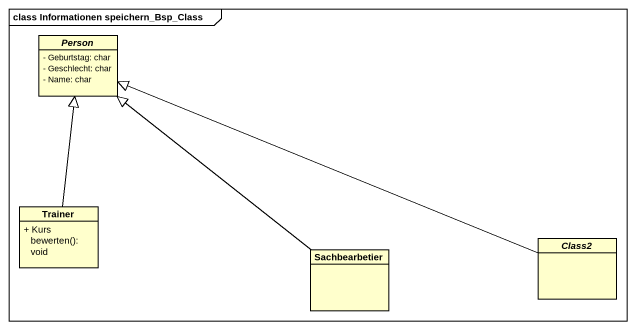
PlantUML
@startuml
mainframe class Informationen speichern_Bsp_Class
hide circle
hide empty members
skinparam classAttributeIconSize 0
abstract class "Person" as Person_ {
  - Geburtstag: char
  - Geschlecht: char
  - Name: char
}
class Trainer {
  + Kurs bewerten(): void
}
abstract class Class2
class Sachbearbetier
Trainer -up-|> Person_
Class2 -left-|> Person_
Sachbearbetier -up-|> Person_
@enduml
